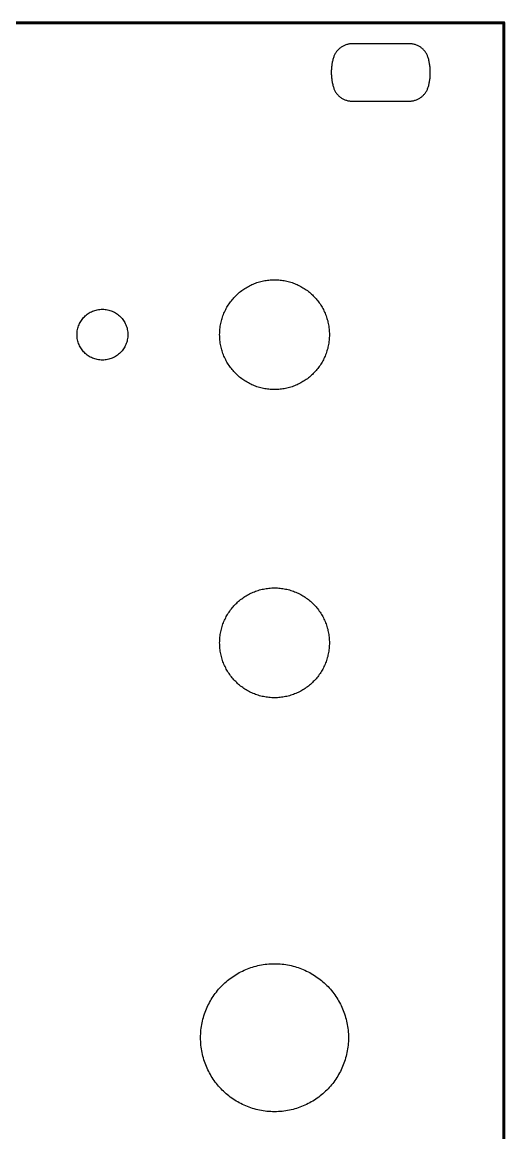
# Model space of a CAD drawing. Extents: x 5 to 76, y 7 to 135.
# Drawn here: x 46.2 to 75.7, y 67.3 to 135.1 of the extents above; entities that cross this region are included whole.
import ezdxf

# ---------------------------------------------------------------- set-up
doc = ezdxf.new("R2010")
doc.units = 0
doc.layers.add('SVG2', color=7, linetype='CONTINUOUS')

# ---------------------------------------------------------------- blocks, each defined once
blk = doc.blocks.new('*U4')
at = {"layer": 'SVG2', "color": 5}
for points in [[(44.692, 135), (44.692, 135.1), (49.109, 135)], [(49.109, 135), (44.692, 135.1), (49.109, 135.1)], [(49.109, 135), (49.109, 135.1), (53.526, 135)], [(53.526, 135), (49.109, 135.1), (53.526, 135.1)], [(53.526, 135), (53.526, 135.1), (57.943, 135)], [(57.943, 135), (53.526, 135.1), (57.943, 135.1)], [(57.943, 135), (57.943, 135.1), (62.359, 135)], [(62.359, 135), (57.943, 135.1), (62.359, 135.1)], [(62.359, 135), (62.359, 135.1), (66.776, 135)], [(66.776, 135), (62.359, 135.1), (66.776, 135.1)], [(66.776, 135), (66.776, 135.1), (71.193, 135)], [(71.193, 135), (66.776, 135.1), (71.193, 135.1)], [(71.193, 135), (71.193, 135.1), (75.609, 135)], [(75.609, 135), (71.193, 135.1), (75.609, 135.1)], [(75.609, 6.59), (75.609, 135.1), (75.659, 6.59)], [(75.659, 6.59), (75.609, 135.1), (75.659, 135.1)], [(75.659, 6.59), (75.659, 135.1), (75.709, 6.639)], [(75.709, 6.639), (75.659, 135.1), (75.709, 135.05)]]:
    blk.add_solid(points, dxfattribs=at)
blk = doc.blocks.new('BLOCK_4')
at = {"layer": 'SVG2'}
blk.add_lwpolyline([(75.609, 62.825), (75.609, 70.845), (75.609, 78.864), (75.609, 86.884), (75.609, 94.903), (75.609, 102.923), (75.609, 110.942), (75.609, 118.962), (75.609, 126.981), (75.609, 135), (71.193, 135), (66.776, 135), (62.359, 135), (57.943, 135), (53.526, 135), (49.109, 135), (44.692, 135)], dxfattribs=at)
for points in [[(75.659, 6.59), (75.659, 6.59), (71.236, 6.59), (71.236, 6.59), (71.236, 6.59), (66.813, 6.59), (66.813, 6.59), (66.813, 6.59), (62.39, 6.59), (62.39, 6.59), (62.39, 6.59), (57.967, 6.59), (57.967, 6.59), (57.967, 6.59), (53.545, 6.59), (53.545, 6.59), (53.545, 6.59), (49.122, 6.59), (49.122, 6.59), (49.122, 6.59), (44.699, 6.59), (44.699, 6.59), (44.699, 6.59), (40.276, 6.59), (40.276, 6.59), (40.276, 6.59), (35.853, 6.59), (35.853, 6.59), (35.853, 6.59), (31.43, 6.59), (31.43, 6.59), (31.43, 6.59), (27.007, 6.59), (27.007, 6.59), (27.007, 6.59), (22.584, 6.59), (22.584, 6.59), (22.584, 6.59), (18.161, 6.59), (18.161, 6.59), (18.161, 6.59), (13.738, 6.59), (13.738, 6.59), (13.738, 6.59), (9.315, 6.59), (9.315, 6.59), (9.315, 6.59), (4.892, 6.59), (4.892, 6.59), (4.89, 6.59), (4.889, 6.59), (4.887, 6.59), (4.885, 6.59), (4.884, 6.59), (4.882, 6.591), (4.88, 6.591), (4.879, 6.591), (4.877, 6.592), (4.876, 6.592), (4.874, 6.593), (4.873, 6.593), (4.871, 6.594), (4.87, 6.595), (4.868, 6.596), (4.867, 6.596), (4.865, 6.597), (4.864, 6.598), (4.863, 6.599), (4.862, 6.6), (4.86, 6.601), (4.859, 6.602), (4.858, 6.603), (4.857, 6.604), (4.856, 6.605), (4.855, 6.606), (4.854, 6.608), (4.852, 6.609), (4.852, 6.61), (4.851, 6.612), (4.85, 6.613), (4.849, 6.614), (4.848, 6.616), (4.847, 6.617), (4.847, 6.619), (4.846, 6.62), (4.845, 6.622), (4.845, 6.623), (4.844, 6.625), (4.844, 6.626), (4.843, 6.628), (4.843, 6.629), (4.843, 6.631), (4.843, 6.633), (4.842, 6.634), (4.842, 6.636), (4.842, 6.638), (4.842, 6.639), (4.842, 6.639), (4.842, 14.665), (4.842, 14.665), (4.842, 14.665), (4.842, 22.691), (4.842, 22.691), (4.842, 22.691), (4.842, 30.717), (4.842, 30.717), (4.842, 30.717), (4.842, 38.742), (4.842, 38.742), (4.842, 38.742), (4.842, 46.768), (4.842, 46.768), (4.842, 46.768), (4.842, 54.794), (4.842, 54.794), (4.842, 54.794), (4.842, 62.819), (4.842, 62.819), (4.842, 62.819), (4.842, 70.845), (4.842, 70.845), (4.842, 70.845), (4.842, 78.871), (4.842, 78.871), (4.842, 78.871), (4.842, 86.896), (4.842, 86.896), (4.842, 86.896), (4.842, 94.922), (4.842, 94.922), (4.842, 94.922), (4.842, 102.948), (4.842, 102.948), (4.842, 102.948), (4.842, 110.973), (4.842, 110.973), (4.842, 110.973), (4.842, 118.999), (4.842, 118.999), (4.842, 118.999), (4.842, 127.025), (4.842, 127.025), (4.842, 127.025), (4.842, 135.05), (4.842, 135.05), (4.842, 135.052), (4.842, 135.054), (4.842, 135.056), (4.843, 135.057), (4.843, 135.059), (4.843, 135.06), (4.843, 135.062), (4.844, 135.064), (4.844, 135.065), (4.845, 135.067), (4.845, 135.068), (4.846, 135.07), (4.847, 135.071), (4.847, 135.073), (4.848, 135.074), (4.849, 135.076), (4.85, 135.077), (4.851, 135.078), (4.852, 135.08), (4.852, 135.081), (4.854, 135.082), (4.855, 135.083), (4.856, 135.085), (4.857, 135.086), (4.858, 135.087), (4.859, 135.088), (4.86, 135.089), (4.862, 135.09), (4.863, 135.091), (4.864, 135.092), (4.865, 135.093), (4.867, 135.094), (4.868, 135.094), (4.87, 135.095), (4.871, 135.096), (4.873, 135.096), (4.874, 135.097), (4.876, 135.098), (4.877, 135.098), (4.879, 135.099), (4.88, 135.099), (4.882, 135.099), (4.884, 135.1), (4.885, 135.1), (4.887, 135.1), (4.889, 135.1), (4.89, 135.1), (4.892, 135.1), (4.892, 135.1), (9.315, 135.1), (9.315, 135.1), (9.315, 135.1), (13.738, 135.1), (13.738, 135.1), (13.738, 135.1), (18.161, 135.1), (18.161, 135.1), (18.161, 135.1), (22.584, 135.1), (22.584, 135.1), (22.584, 135.1), (27.007, 135.1), (27.007, 135.1), (27.007, 135.1), (31.43, 135.1), (31.43, 135.1), (31.43, 135.1), (35.853, 135.1), (35.853, 135.1), (35.853, 135.1), (40.276, 135.1), (40.276, 135.1), (40.276, 135.1), (44.699, 135.1), (44.699, 135.1), (44.699, 135.1), (49.122, 135.1), (49.122, 135.1), (49.122, 135.1), (53.545, 135.1), (53.545, 135.1), (53.545, 135.1), (57.967, 135.1), (57.967, 135.1), (57.967, 135.1), (62.39, 135.1), (62.39, 135.1), (62.39, 135.1), (66.813, 135.1), (66.813, 135.1), (66.813, 135.1), (71.236, 135.1), (71.236, 135.1), (71.236, 135.1), (75.659, 135.1), (75.659, 135.1), (75.661, 135.1), (75.663, 135.1), (75.664, 135.1), (75.666, 135.1), (75.668, 135.1), (75.669, 135.099), (75.671, 135.099), (75.673, 135.099), (75.674, 135.098), (75.676, 135.098), (75.677, 135.097), (75.679, 135.096), (75.68, 135.096), (75.682, 135.095), (75.683, 135.094), (75.685, 135.094), (75.686, 135.093), (75.687, 135.092), (75.689, 135.091), (75.69, 135.09), (75.691, 135.089), (75.692, 135.088), (75.693, 135.087), (75.695, 135.086), (75.696, 135.085), (75.697, 135.083), (75.698, 135.082), (75.699, 135.081), (75.7, 135.08), (75.701, 135.078), (75.702, 135.077), (75.702, 135.076), (75.703, 135.074), (75.704, 135.073), (75.705, 135.071), (75.705, 135.07), (75.706, 135.068), (75.707, 135.067), (75.707, 135.065), (75.707, 135.064), (75.708, 135.062), (75.708, 135.06), (75.709, 135.059), (75.709, 135.057), (75.709, 135.056), (75.709, 135.054), (75.709, 135.052), (75.709, 135.05), (75.709, 135.05), (75.709, 127.025), (75.709, 127.025), (75.709, 127.025), (75.709, 118.999), (75.709, 118.999), (75.709, 118.999), (75.709, 110.973), (75.709, 110.973), (75.709, 110.973), (75.709, 102.948), (75.709, 102.948), (75.709, 102.948), (75.709, 94.922), (75.709, 94.922), (75.709, 94.922), (75.709, 86.896), (75.709, 86.896), (75.709, 86.896), (75.709, 78.871), (75.709, 78.871), (75.709, 78.871), (75.709, 70.845), (75.709, 70.845), (75.709, 70.845), (75.709, 62.819), (75.709, 62.819), (75.709, 62.819), (75.709, 54.794), (75.709, 54.794), (75.709, 54.794), (75.709, 46.768), (75.709, 46.768), (75.709, 46.768), (75.709, 38.742), (75.709, 38.742), (75.709, 38.742), (75.709, 30.717), (75.709, 30.717), (75.709, 30.717), (75.709, 22.691), (75.709, 22.691), (75.709, 22.691), (75.709, 14.665), (75.709, 14.665), (75.709, 14.665), (75.709, 6.639), (75.709, 6.639), (75.709, 6.638), (75.709, 6.636), (75.709, 6.634), (75.709, 6.633), (75.709, 6.631), (75.708, 6.629), (75.708, 6.628), (75.707, 6.626), (75.707, 6.625), (75.707, 6.623), (75.706, 6.622), (75.705, 6.62), (75.705, 6.619), (75.704, 6.617), (75.703, 6.616), (75.702, 6.614), (75.702, 6.613), (75.701, 6.612), (75.7, 6.61), (75.699, 6.609), (75.698, 6.608), (75.697, 6.606), (75.696, 6.605), (75.695, 6.604), (75.693, 6.603), (75.692, 6.602), (75.691, 6.601), (75.69, 6.6), (75.689, 6.599), (75.687, 6.598), (75.686, 6.597), (75.685, 6.596), (75.683, 6.596), (75.682, 6.595), (75.68, 6.594), (75.679, 6.593), (75.677, 6.593), (75.676, 6.592), (75.674, 6.592), (75.673, 6.591), (75.671, 6.591), (75.669, 6.591), (75.668, 6.59), (75.666, 6.59), (75.664, 6.59), (75.663, 6.59), (75.661, 6.59), (75.659, 6.59)], [(75.659, 135.05), (75.659, 135.05), (71.236, 135.05), (71.236, 135.05), (71.236, 135.05), (66.813, 135.05), (66.813, 135.05), (66.813, 135.05), (62.39, 135.05), (62.39, 135.05), (62.39, 135.05), (57.967, 135.05), (57.967, 135.05), (57.967, 135.05), (53.545, 135.05), (53.545, 135.05), (53.545, 135.05), (49.122, 135.05), (49.122, 135.05), (49.122, 135.05), (44.699, 135.05), (44.699, 135.05), (44.699, 135.05), (40.276, 135.05), (40.276, 135.05), (40.276, 135.05), (35.853, 135.05), (35.853, 135.05), (35.853, 135.05), (31.43, 135.05), (31.43, 135.05), (31.43, 135.05), (27.007, 135.05), (27.007, 135.05), (27.007, 135.05), (22.584, 135.05), (22.584, 135.05), (22.584, 135.05), (18.161, 135.05), (18.161, 135.05), (18.161, 135.05), (13.738, 135.05), (13.738, 135.05), (13.738, 135.05), (9.315, 135.05), (9.315, 135.05), (9.315, 135.05), (4.892, 135.05), (4.892, 135.05), (4.892, 135.05), (4.892, 135.05), (4.892, 135.05), (4.892, 135.05), (4.892, 135.05), (4.892, 135.05), (4.892, 135.05), (4.892, 135.05), (4.892, 135.05), (4.892, 135.05), (4.892, 135.05), (4.892, 135.05), (4.892, 135.05), (4.892, 135.05), (4.892, 135.05), (4.892, 135.05), (4.892, 135.05), (4.892, 135.05), (4.892, 135.05), (4.892, 135.05), (4.892, 135.05), (4.892, 135.05), (4.892, 135.05), (4.892, 135.05), (4.892, 135.05), (4.892, 135.05), (4.892, 135.05), (4.892, 135.05), (4.892, 135.05), (4.892, 135.05), (4.892, 135.05), (4.892, 135.05), (4.892, 135.05), (4.892, 135.05), (4.892, 135.05), (4.892, 135.05), (4.892, 135.05), (4.892, 135.05), (4.892, 135.05), (4.892, 135.05), (4.892, 135.05), (4.892, 135.05), (4.892, 135.05), (4.892, 135.05), (4.892, 135.05), (4.892, 135.05), (4.892, 135.05), (4.892, 135.05), (4.892, 135.05), (4.892, 127.025), (4.892, 127.025), (4.892, 127.025), (4.892, 118.999), (4.892, 118.999), (4.892, 118.999), (4.892, 110.973), (4.892, 110.973), (4.892, 110.973), (4.892, 102.948), (4.892, 102.948), (4.892, 102.948), (4.892, 94.922), (4.892, 94.922), (4.892, 94.922), (4.892, 86.896), (4.892, 86.896), (4.892, 86.896), (4.892, 78.871), (4.892, 78.871), (4.892, 78.871), (4.892, 70.845), (4.892, 70.845), (4.892, 70.845), (4.892, 62.819), (4.892, 62.819), (4.892, 62.819), (4.892, 54.794), (4.892, 54.794), (4.892, 54.794), (4.892, 46.768), (4.892, 46.768), (4.892, 46.768), (4.892, 38.742), (4.892, 38.742), (4.892, 38.742), (4.892, 30.716), (4.892, 30.716), (4.892, 30.716), (4.892, 22.691), (4.892, 22.691), (4.892, 22.691), (4.892, 14.665), (4.892, 14.665), (4.892, 14.665), (4.892, 6.639), (4.892, 6.639), (4.892, 6.639), (4.892, 6.639), (4.892, 6.639), (4.892, 6.639), (4.892, 6.639), (4.892, 6.639), (4.892, 6.639), (4.892, 6.639), (4.892, 6.639), (4.892, 6.639), (4.892, 6.639), (4.892, 6.639), (4.892, 6.639), (4.892, 6.639), (4.892, 6.639), (4.892, 6.639), (4.892, 6.639), (4.892, 6.639), (4.892, 6.639), (4.892, 6.639), (4.892, 6.639), (4.892, 6.639), (4.892, 6.639), (4.892, 6.639), (4.892, 6.639), (4.892, 6.639), (4.892, 6.639), (4.892, 6.639), (4.892, 6.639), (4.892, 6.639), (4.892, 6.639), (4.892, 6.639), (4.892, 6.639), (4.892, 6.639), (4.892, 6.639), (4.892, 6.639), (4.892, 6.639), (4.892, 6.639), (4.892, 6.639), (4.892, 6.639), (4.892, 6.639), (4.892, 6.639), (4.892, 6.639), (4.892, 6.639), (4.892, 6.639), (4.892, 6.639), (4.892, 6.639), (4.892, 6.639), (4.892, 6.639), (9.315, 6.639), (9.315, 6.639), (9.315, 6.639), (13.738, 6.639), (13.738, 6.639), (13.738, 6.639), (18.161, 6.639), (18.161, 6.639), (18.161, 6.639), (22.584, 6.639), (22.584, 6.639), (22.584, 6.639), (27.007, 6.639), (27.007, 6.639), (27.007, 6.639), (31.43, 6.639), (31.43, 6.639), (31.43, 6.639), (35.853, 6.639), (35.853, 6.639), (35.853, 6.639), (40.276, 6.639), (40.276, 6.639), (40.276, 6.639), (44.699, 6.639), (44.699, 6.639), (44.699, 6.639), (49.122, 6.639), (49.122, 6.639), (49.122, 6.639), (53.545, 6.639), (53.545, 6.639), (53.545, 6.639), (57.967, 6.639), (57.967, 6.639), (57.967, 6.639), (62.39, 6.639), (62.39, 6.639), (62.39, 6.639), (66.813, 6.639), (66.813, 6.639), (66.813, 6.639), (71.236, 6.639), (71.236, 6.639), (71.236, 6.639), (75.659, 6.639), (75.659, 6.639), (75.659, 6.639), (75.659, 6.639), (75.659, 6.639), (75.659, 6.639), (75.659, 6.639), (75.659, 6.639), (75.659, 6.639), (75.659, 6.639), (75.659, 6.639), (75.659, 6.639), (75.659, 6.639), (75.659, 6.639), (75.659, 6.639), (75.659, 6.639), (75.659, 6.639), (75.659, 6.639), (75.659, 6.639), (75.659, 6.639), (75.659, 6.639), (75.659, 6.639), (75.659, 6.639), (75.659, 6.639), (75.659, 6.639), (75.659, 6.639), (75.659, 6.639), (75.659, 6.639), (75.659, 6.639), (75.659, 6.639), (75.659, 6.639), (75.659, 6.639), (75.659, 6.639), (75.659, 6.639), (75.659, 6.639), (75.659, 6.639), (75.659, 6.639), (75.659, 6.639), (75.659, 6.639), (75.659, 6.639), (75.659, 6.639), (75.659, 6.639), (75.659, 6.639), (75.659, 6.639), (75.659, 6.639), (75.659, 6.639), (75.659, 6.639), (75.659, 6.639), (75.659, 6.639), (75.659, 6.639), (75.659, 6.639), (75.659, 14.665), (75.659, 14.665), (75.659, 14.665), (75.659, 22.691), (75.659, 22.691), (75.659, 22.691), (75.659, 30.716), (75.659, 30.716), (75.659, 30.716), (75.659, 38.742), (75.659, 38.742), (75.659, 38.742), (75.659, 46.768), (75.659, 46.768), (75.659, 46.768), (75.659, 54.794), (75.659, 54.794), (75.659, 54.794), (75.659, 62.819), (75.659, 62.819), (75.659, 62.819), (75.659, 70.845), (75.659, 70.845), (75.659, 70.845), (75.659, 78.871), (75.659, 78.871), (75.659, 78.871), (75.659, 86.896), (75.659, 86.896), (75.659, 86.896), (75.659, 94.922), (75.659, 94.922), (75.659, 94.922), (75.659, 102.948), (75.659, 102.948), (75.659, 102.948), (75.659, 110.973), (75.659, 110.973), (75.659, 110.973), (75.659, 118.999), (75.659, 118.999), (75.659, 118.999), (75.659, 127.025), (75.659, 127.025), (75.659, 127.025), (75.659, 135.05), (75.659, 135.05), (75.659, 135.05), (75.659, 135.05), (75.659, 135.05), (75.659, 135.05), (75.659, 135.05), (75.659, 135.05), (75.659, 135.05), (75.659, 135.05), (75.659, 135.05), (75.659, 135.05), (75.659, 135.05), (75.659, 135.05), (75.659, 135.05), (75.659, 135.05), (75.659, 135.05), (75.659, 135.05), (75.659, 135.05), (75.659, 135.05), (75.659, 135.05), (75.659, 135.05), (75.659, 135.05), (75.659, 135.05), (75.659, 135.05), (75.659, 135.05), (75.659, 135.05), (75.659, 135.05), (75.659, 135.05), (75.659, 135.05), (75.659, 135.05), (75.659, 135.05), (75.659, 135.05), (75.659, 135.05), (75.659, 135.05), (75.659, 135.05), (75.659, 135.05), (75.659, 135.05), (75.659, 135.05), (75.659, 135.05), (75.659, 135.05), (75.659, 135.05), (75.659, 135.05), (75.659, 135.05), (75.659, 135.05), (75.659, 135.05), (75.659, 135.05), (75.659, 135.05), (75.659, 135.05), (75.659, 135.05)]]:
    blk.add_open_spline(points, degree=3, knots=[0, 0, 0, 0, 1, 1, 1, 2, 2, 2, 3, 3, 3, 4, 4, 4, 5, 5, 5, 6, 6, 6, 7, 7, 7, 8, 8, 8, 9, 9, 9, 10, 10, 10, 11, 11, 11, 12, 12, 12, 13, 13, 13, 14, 14, 14, 15, 15, 15, 16, 16, 16, 17, 17, 17, 18, 18, 18, 19, 19, 19, 20, 20, 20, 21, 21, 21, 22, 22, 22, 23, 23, 23, 24, 24, 24, 25, 25, 25, 26, 26, 26, 27, 27, 27, 28, 28, 28, 29, 29, 29, 30, 30, 30, 31, 31, 31, 32, 32, 32, 33, 33, 33, 34, 34, 34, 35, 35, 35, 36, 36, 36, 37, 37, 37, 38, 38, 38, 39, 39, 39, 40, 40, 40, 41, 41, 41, 42, 42, 42, 43, 43, 43, 44, 44, 44, 45, 45, 45, 46, 46, 46, 47, 47, 47, 48, 48, 48, 49, 49, 49, 50, 50, 50, 51, 51, 51, 52, 52, 52, 53, 53, 53, 54, 54, 54, 55, 55, 55, 56, 56, 56, 57, 57, 57, 58, 58, 58, 59, 59, 59, 60, 60, 60, 61, 61, 61, 62, 62, 62, 63, 63, 63, 64, 64, 64, 65, 65, 65, 66, 66, 66, 67, 67, 67, 68, 68, 68, 69, 69, 69, 70, 70, 70, 71, 71, 71, 72, 72, 72, 73, 73, 73, 74, 74, 74, 75, 75, 75, 76, 76, 76, 77, 77, 77, 78, 78, 78, 79, 79, 79, 80, 80, 80, 81, 81, 81, 82, 82, 82, 83, 83, 83, 84, 84, 84, 85, 85, 85, 86, 86, 86, 87, 87, 87, 88, 88, 88, 89, 89, 89, 90, 90, 90, 91, 91, 91, 92, 92, 92, 93, 93, 93, 94, 94, 94, 95, 95, 95, 96, 96, 96, 97, 97, 97, 98, 98, 98, 99, 99, 99, 100, 100, 100, 101, 101, 101, 102, 102, 102, 103, 103, 103, 104, 104, 104, 105, 105, 105, 106, 106, 106, 107, 107, 107, 108, 108, 108, 109, 109, 109, 110, 110, 110, 111, 111, 111, 112, 112, 112, 113, 113, 113, 114, 114, 114, 115, 115, 115, 116, 116, 116, 117, 117, 117, 118, 118, 118, 119, 119, 119, 120, 120, 120, 121, 121, 121, 122, 122, 122, 123, 123, 123, 124, 124, 124, 125, 125, 125, 126, 126, 126, 127, 127, 127, 128, 128, 128, 128], dxfattribs=at)
at = {"layer": 'SVG2', "color": 5}
blk.add_blockref('*U4', (0, 0), dxfattribs=at)

msp = doc.modelspace()

# ---------------------------------------------------------------- linework, layer by layer
at = {"layer": 'SVG2', "color": 5}
for points, knots in [([(65.242, 132.934), (65.251, 132.965), (65.261, 132.995), (65.272, 133.025), (65.284, 133.054), (65.297, 133.084), (65.311, 133.112), (65.325, 133.14), (65.34, 133.168), (65.356, 133.195), (65.373, 133.222), (65.39, 133.249), (65.408, 133.274), (65.427, 133.3), (65.446, 133.325), (65.467, 133.349), (65.487, 133.373), (65.509, 133.396), (65.531, 133.419), (65.553, 133.441), (65.576, 133.463), (65.6, 133.483), (65.624, 133.504), (65.649, 133.524), (65.674, 133.542), (65.699, 133.561), (65.726, 133.579), (65.752, 133.596), (65.779, 133.612), (65.806, 133.628), (65.834, 133.643), (65.862, 133.657), (65.89, 133.671), (65.919, 133.684), (65.947, 133.696), (65.976, 133.707), (66.006, 133.718), (66.035, 133.728), (66.065, 133.737), (66.095, 133.745), (66.125, 133.752), (66.156, 133.759), (66.186, 133.764), (66.217, 133.77), (66.248, 133.774), (66.278, 133.776), (66.309, 133.779), (66.34, 133.78), (66.371, 133.78), (66.371, 133.78), (66.591, 133.78), (66.591, 133.78), (66.591, 133.78), (66.812, 133.78), (66.812, 133.78), (66.812, 133.78), (67.032, 133.78), (67.032, 133.78), (67.032, 133.78), (67.253, 133.78), (67.253, 133.78), (67.253, 133.78), (67.473, 133.78), (67.473, 133.78), (67.473, 133.78), (67.694, 133.78), (67.694, 133.78), (67.694, 133.78), (67.914, 133.78), (67.914, 133.78), (67.914, 133.78), (68.135, 133.78), (68.135, 133.78), (68.135, 133.78), (68.355, 133.78), (68.355, 133.78), (68.355, 133.78), (68.576, 133.78), (68.576, 133.78), (68.576, 133.78), (68.796, 133.78), (68.796, 133.78), (68.796, 133.78), (69.017, 133.78), (69.017, 133.78), (69.017, 133.78), (69.237, 133.78), (69.237, 133.78), (69.237, 133.78), (69.458, 133.78), (69.458, 133.78), (69.458, 133.78), (69.678, 133.78), (69.678, 133.78), (69.678, 133.78), (69.899, 133.78), (69.899, 133.78), (69.932, 133.78), (69.965, 133.779), (69.997, 133.776), (70.029, 133.774), (70.062, 133.77), (70.093, 133.764), (70.125, 133.759), (70.156, 133.752), (70.187, 133.745), (70.218, 133.737), (70.249, 133.728), (70.278, 133.718), (70.308, 133.707), (70.338, 133.696), (70.367, 133.684), (70.395, 133.671), (70.424, 133.657), (70.451, 133.643), (70.479, 133.628), (70.506, 133.612), (70.532, 133.596), (70.558, 133.579), (70.584, 133.561), (70.609, 133.542), (70.633, 133.524), (70.657, 133.504), (70.681, 133.483), (70.704, 133.463), (70.726, 133.441), (70.748, 133.419), (70.769, 133.396), (70.79, 133.373), (70.81, 133.349), (70.829, 133.325), (70.848, 133.3), (70.866, 133.274), (70.884, 133.249), (70.901, 133.222), (70.916, 133.195), (70.932, 133.168), (70.947, 133.14), (70.96, 133.112), (70.974, 133.084), (70.986, 133.054), (70.997, 133.025), (71.009, 132.995), (71.019, 132.965), (71.028, 132.934), (71.039, 132.896), (71.049, 132.859), (71.059, 132.821), (71.068, 132.783), (71.077, 132.745), (71.085, 132.707), (71.094, 132.67), (71.101, 132.632), (71.108, 132.593), (71.115, 132.555), (71.121, 132.517), (71.127, 132.479), (71.132, 132.441), (71.137, 132.403), (71.141, 132.364), (71.145, 132.326), (71.149, 132.288), (71.152, 132.25), (71.154, 132.212), (71.156, 132.173), (71.158, 132.135), (71.159, 132.097), (71.16, 132.059), (71.16, 132.021), (71.16, 131.983), (71.159, 131.945), (71.158, 131.907), (71.156, 131.869), (71.154, 131.831), (71.152, 131.794), (71.149, 131.756), (71.145, 131.719), (71.141, 131.681), (71.137, 131.644), (71.132, 131.607), (71.127, 131.57), (71.121, 131.532), (71.115, 131.496), (71.108, 131.459), (71.101, 131.422), (71.094, 131.386), (71.085, 131.349), (71.077, 131.313), (71.068, 131.277), (71.059, 131.241), (71.049, 131.205), (71.039, 131.17), (71.028, 131.135), (71.019, 131.104), (71.009, 131.073), (70.997, 131.044), (70.986, 131.014), (70.973, 130.985), (70.959, 130.956), (70.945, 130.928), (70.93, 130.9), (70.913, 130.873), (70.897, 130.846), (70.88, 130.82), (70.861, 130.794), (70.843, 130.768), (70.823, 130.743), (70.803, 130.719), (70.782, 130.695), (70.761, 130.672), (70.739, 130.65), (70.716, 130.627), (70.693, 130.606), (70.669, 130.585), (70.645, 130.565), (70.621, 130.545), (70.595, 130.526), (70.57, 130.507), (70.544, 130.49), (70.517, 130.473), (70.491, 130.456), (70.463, 130.44), (70.436, 130.426), (70.408, 130.411), (70.38, 130.397), (70.351, 130.385), (70.322, 130.372), (70.293, 130.361), (70.264, 130.351), (70.234, 130.341), (70.204, 130.332), (70.174, 130.324), (70.144, 130.316), (70.114, 130.309), (70.083, 130.304), (70.053, 130.299), (70.022, 130.295), (69.991, 130.292), (69.96, 130.289), (69.93, 130.288), (69.899, 130.288), (69.899, 130.288), (69.678, 130.288), (69.678, 130.288), (69.678, 130.288), (69.458, 130.288), (69.458, 130.288), (69.458, 130.288), (69.237, 130.288), (69.237, 130.288), (69.237, 130.288), (69.017, 130.288), (69.017, 130.288), (69.017, 130.288), (68.796, 130.288), (68.796, 130.288), (68.796, 130.288), (68.576, 130.288), (68.576, 130.288), (68.576, 130.288), (68.355, 130.288), (68.355, 130.288), (68.355, 130.288), (68.135, 130.288), (68.135, 130.288), (68.135, 130.288), (67.914, 130.288), (67.914, 130.288), (67.914, 130.288), (67.694, 130.288), (67.694, 130.288), (67.694, 130.288), (67.473, 130.288), (67.473, 130.288), (67.473, 130.288), (67.253, 130.288), (67.253, 130.288), (67.253, 130.288), (67.032, 130.288), (67.032, 130.288), (67.032, 130.288), (66.812, 130.288), (66.812, 130.288), (66.812, 130.288), (66.591, 130.288), (66.591, 130.288), (66.591, 130.288), (66.371, 130.288), (66.371, 130.288), (66.338, 130.288), (66.305, 130.289), (66.273, 130.292), (66.24, 130.295), (66.208, 130.299), (66.176, 130.304), (66.144, 130.309), (66.113, 130.316), (66.082, 130.324), (66.051, 130.332), (66.021, 130.341), (65.991, 130.351), (65.961, 130.361), (65.932, 130.372), (65.903, 130.385), (65.874, 130.397), (65.846, 130.411), (65.818, 130.426), (65.791, 130.44), (65.764, 130.456), (65.738, 130.473), (65.711, 130.49), (65.686, 130.507), (65.661, 130.526), (65.636, 130.545), (65.612, 130.565), (65.589, 130.585), (65.566, 130.606), (65.543, 130.627), (65.522, 130.65), (65.5, 130.672), (65.479, 130.695), (65.46, 130.719), (65.44, 130.743), (65.421, 130.768), (65.403, 130.794), (65.386, 130.82), (65.369, 130.846), (65.353, 130.873), (65.337, 130.9), (65.323, 130.928), (65.309, 130.956), (65.296, 130.985), (65.283, 131.014), (65.272, 131.044), (65.261, 131.073), (65.251, 131.104), (65.242, 131.135), (65.231, 131.172), (65.221, 131.21), (65.211, 131.247), (65.201, 131.285), (65.192, 131.323), (65.184, 131.361), (65.176, 131.399), (65.168, 131.437), (65.161, 131.475), (65.154, 131.513), (65.148, 131.551), (65.143, 131.589), (65.137, 131.628), (65.132, 131.666), (65.128, 131.704), (65.124, 131.742), (65.121, 131.78), (65.118, 131.819), (65.115, 131.857), (65.113, 131.895), (65.112, 131.933), (65.11, 131.971), (65.11, 132.009), (65.11, 132.047), (65.11, 132.085), (65.11, 132.123), (65.112, 132.161), (65.113, 132.199), (65.115, 132.237), (65.118, 132.275), (65.121, 132.312), (65.124, 132.35), (65.128, 132.387), (65.132, 132.425), (65.137, 132.462), (65.143, 132.499), (65.148, 132.536), (65.154, 132.573), (65.161, 132.61), (65.168, 132.646), (65.176, 132.683), (65.184, 132.719), (65.192, 132.755), (65.201, 132.791), (65.211, 132.827), (65.221, 132.863), (65.231, 132.899), (65.242, 132.934)], [0, 0, 0, 0, 1, 1, 1, 2, 2, 2, 3, 3, 3, 4, 4, 4, 5, 5, 5, 6, 6, 6, 7, 7, 7, 8, 8, 8, 9, 9, 9, 10, 10, 10, 11, 11, 11, 12, 12, 12, 13, 13, 13, 14, 14, 14, 15, 15, 15, 16, 16, 16, 17, 17, 17, 18, 18, 18, 19, 19, 19, 20, 20, 20, 21, 21, 21, 22, 22, 22, 23, 23, 23, 24, 24, 24, 25, 25, 25, 26, 26, 26, 27, 27, 27, 28, 28, 28, 29, 29, 29, 30, 30, 30, 31, 31, 31, 32, 32, 32, 33, 33, 33, 34, 34, 34, 35, 35, 35, 36, 36, 36, 37, 37, 37, 38, 38, 38, 39, 39, 39, 40, 40, 40, 41, 41, 41, 42, 42, 42, 43, 43, 43, 44, 44, 44, 45, 45, 45, 46, 46, 46, 47, 47, 47, 48, 48, 48, 49, 49, 49, 50, 50, 50, 51, 51, 51, 52, 52, 52, 53, 53, 53, 54, 54, 54, 55, 55, 55, 56, 56, 56, 57, 57, 57, 58, 58, 58, 59, 59, 59, 60, 60, 60, 61, 61, 61, 62, 62, 62, 63, 63, 63, 64, 64, 64, 65, 65, 65, 66, 66, 66, 67, 67, 67, 68, 68, 68, 69, 69, 69, 70, 70, 70, 71, 71, 71, 72, 72, 72, 73, 73, 73, 74, 74, 74, 75, 75, 75, 76, 76, 76, 77, 77, 77, 78, 78, 78, 79, 79, 79, 80, 80, 80, 81, 81, 81, 82, 82, 82, 83, 83, 83, 84, 84, 84, 85, 85, 85, 86, 86, 86, 87, 87, 87, 88, 88, 88, 89, 89, 89, 90, 90, 90, 91, 91, 91, 92, 92, 92, 93, 93, 93, 94, 94, 94, 95, 95, 95, 96, 96, 96, 97, 97, 97, 98, 98, 98, 99, 99, 99, 100, 100, 100, 101, 101, 101, 102, 102, 102, 103, 103, 103, 104, 104, 104, 105, 105, 105, 106, 106, 106, 107, 107, 107, 108, 108, 108, 109, 109, 109, 110, 110, 110, 111, 111, 111, 112, 112, 112, 113, 113, 113, 114, 114, 114, 115, 115, 115, 116, 116, 116, 117, 117, 117, 118, 118, 118, 119, 119, 119, 120, 120, 120, 121, 121, 121, 122, 122, 122, 123, 123, 123, 124, 124, 124, 125, 125, 125, 126, 126, 126, 127, 127, 127, 128, 128, 128, 128]), ([(61.644, 112.684), (61.759, 112.684), (61.874, 112.69), (61.986, 112.702), (62.099, 112.713), (62.21, 112.73), (62.319, 112.752), (62.428, 112.775), (62.535, 112.802), (62.64, 112.835), (62.745, 112.868), (62.848, 112.905), (62.948, 112.948), (63.048, 112.99), (63.146, 113.037), (63.241, 113.089), (63.336, 113.14), (63.428, 113.197), (63.517, 113.257), (63.607, 113.317), (63.693, 113.381), (63.775, 113.45), (63.858, 113.518), (63.938, 113.59), (64.013, 113.666), (64.089, 113.742), (64.161, 113.821), (64.23, 113.904), (64.298, 113.987), (64.362, 114.073), (64.423, 114.162), (64.483, 114.251), (64.539, 114.343), (64.591, 114.438), (64.642, 114.533), (64.689, 114.631), (64.732, 114.731), (64.774, 114.831), (64.812, 114.934), (64.844, 115.039), (64.877, 115.144), (64.905, 115.251), (64.927, 115.36), (64.949, 115.469), (64.966, 115.58), (64.978, 115.693), (64.989, 115.806), (64.995, 115.92), (64.995, 116.036), (64.995, 116.151), (64.989, 116.266), (64.978, 116.378), (64.966, 116.491), (64.949, 116.602), (64.927, 116.711), (64.905, 116.82), (64.877, 116.927), (64.844, 117.032), (64.812, 117.137), (64.774, 117.24), (64.732, 117.34), (64.689, 117.441), (64.642, 117.538), (64.591, 117.633), (64.539, 117.728), (64.483, 117.82), (64.423, 117.91), (64.362, 117.999), (64.298, 118.085), (64.23, 118.168), (64.161, 118.25), (64.089, 118.33), (64.013, 118.406), (63.938, 118.481), (63.858, 118.554), (63.775, 118.622), (63.693, 118.69), (63.607, 118.755), (63.517, 118.815), (63.428, 118.875), (63.336, 118.931), (63.241, 118.983), (63.146, 119.034), (63.048, 119.081), (62.948, 119.124), (62.848, 119.166), (62.745, 119.204), (62.64, 119.236), (62.535, 119.269), (62.428, 119.297), (62.319, 119.319), (62.21, 119.341), (62.099, 119.358), (61.986, 119.37), (61.874, 119.381), (61.759, 119.387), (61.644, 119.387), (61.528, 119.387), (61.414, 119.381), (61.301, 119.37), (61.188, 119.358), (61.077, 119.341), (60.968, 119.319), (60.859, 119.297), (60.752, 119.269), (60.647, 119.236), (60.542, 119.204), (60.439, 119.166), (60.339, 119.124), (60.239, 119.081), (60.141, 119.034), (60.046, 118.983), (59.951, 118.931), (59.859, 118.875), (59.77, 118.815), (59.681, 118.755), (59.595, 118.69), (59.512, 118.622), (59.429, 118.554), (59.35, 118.481), (59.274, 118.406), (59.198, 118.33), (59.126, 118.25), (59.058, 118.168), (58.989, 118.085), (58.925, 117.999), (58.865, 117.91), (58.804, 117.82), (58.748, 117.728), (58.697, 117.633), (58.645, 117.538), (58.598, 117.441), (58.556, 117.34), (58.513, 117.24), (58.476, 117.137), (58.443, 117.032), (58.41, 116.927), (58.383, 116.82), (58.36, 116.711), (58.338, 116.602), (58.321, 116.491), (58.31, 116.378), (58.298, 116.266), (58.292, 116.151), (58.292, 116.036), (58.292, 115.92), (58.298, 115.806), (58.31, 115.693), (58.321, 115.58), (58.338, 115.469), (58.36, 115.36), (58.383, 115.251), (58.41, 115.144), (58.443, 115.039), (58.476, 114.934), (58.513, 114.831), (58.556, 114.731), (58.598, 114.631), (58.645, 114.533), (58.697, 114.438), (58.748, 114.343), (58.804, 114.251), (58.865, 114.162), (58.925, 114.073), (58.989, 113.987), (59.058, 113.904), (59.126, 113.821), (59.198, 113.742), (59.274, 113.666), (59.35, 113.59), (59.429, 113.518), (59.512, 113.45), (59.595, 113.381), (59.681, 113.317), (59.77, 113.257), (59.859, 113.197), (59.951, 113.14), (60.046, 113.089), (60.141, 113.037), (60.239, 112.99), (60.339, 112.948), (60.439, 112.905), (60.542, 112.868), (60.647, 112.835), (60.752, 112.802), (60.859, 112.775), (60.968, 112.752), (61.077, 112.73), (61.188, 112.713), (61.301, 112.702), (61.414, 112.69), (61.528, 112.684), (61.644, 112.684)], [0, 0, 0, 0, 1, 1, 1, 2, 2, 2, 3, 3, 3, 4, 4, 4, 5, 5, 5, 6, 6, 6, 7, 7, 7, 8, 8, 8, 9, 9, 9, 10, 10, 10, 11, 11, 11, 12, 12, 12, 13, 13, 13, 14, 14, 14, 15, 15, 15, 16, 16, 16, 17, 17, 17, 18, 18, 18, 19, 19, 19, 20, 20, 20, 21, 21, 21, 22, 22, 22, 23, 23, 23, 24, 24, 24, 25, 25, 25, 26, 26, 26, 27, 27, 27, 28, 28, 28, 29, 29, 29, 30, 30, 30, 31, 31, 31, 32, 32, 32, 33, 33, 33, 34, 34, 34, 35, 35, 35, 36, 36, 36, 37, 37, 37, 38, 38, 38, 39, 39, 39, 40, 40, 40, 41, 41, 41, 42, 42, 42, 43, 43, 43, 44, 44, 44, 45, 45, 45, 46, 46, 46, 47, 47, 47, 48, 48, 48, 49, 49, 49, 50, 50, 50, 51, 51, 51, 52, 52, 52, 53, 53, 53, 54, 54, 54, 55, 55, 55, 56, 56, 56, 57, 57, 57, 58, 58, 58, 59, 59, 59, 60, 60, 60, 61, 61, 61, 62, 62, 62, 63, 63, 63, 64, 64, 64, 64]), ([(51.131, 114.484), (51.184, 114.484), (51.237, 114.486), (51.29, 114.492), (51.342, 114.497), (51.393, 114.505), (51.444, 114.515), (51.494, 114.525), (51.544, 114.538), (51.592, 114.553), (51.641, 114.568), (51.689, 114.586), (51.735, 114.606), (51.781, 114.625), (51.827, 114.647), (51.871, 114.671), (51.915, 114.695), (51.957, 114.721), (51.999, 114.749), (52.04, 114.777), (52.08, 114.806), (52.118, 114.838), (52.157, 114.87), (52.193, 114.903), (52.228, 114.938), (52.264, 114.973), (52.297, 115.01), (52.329, 115.048), (52.36, 115.087), (52.39, 115.127), (52.418, 115.168), (52.446, 115.209), (52.472, 115.252), (52.496, 115.296), (52.52, 115.34), (52.541, 115.385), (52.561, 115.432), (52.581, 115.478), (52.598, 115.526), (52.613, 115.574), (52.628, 115.623), (52.641, 115.672), (52.652, 115.723), (52.662, 115.773), (52.67, 115.825), (52.675, 115.877), (52.68, 115.929), (52.683, 115.982), (52.683, 116.036), (52.683, 116.089), (52.68, 116.142), (52.675, 116.194), (52.67, 116.247), (52.662, 116.298), (52.652, 116.349), (52.641, 116.399), (52.628, 116.449), (52.613, 116.497), (52.598, 116.546), (52.581, 116.594), (52.561, 116.64), (52.541, 116.686), (52.52, 116.732), (52.496, 116.776), (52.472, 116.82), (52.446, 116.862), (52.418, 116.904), (52.39, 116.945), (52.36, 116.985), (52.329, 117.023), (52.297, 117.061), (52.264, 117.098), (52.228, 117.133), (52.193, 117.168), (52.157, 117.202), (52.118, 117.234), (52.08, 117.265), (52.04, 117.295), (51.999, 117.323), (51.957, 117.351), (51.915, 117.377), (51.871, 117.401), (51.827, 117.425), (51.781, 117.446), (51.735, 117.466), (51.689, 117.486), (51.641, 117.503), (51.592, 117.518), (51.544, 117.533), (51.494, 117.546), (51.444, 117.556), (51.393, 117.567), (51.342, 117.575), (51.29, 117.58), (51.237, 117.585), (51.184, 117.588), (51.131, 117.588), (51.077, 117.588), (51.024, 117.585), (50.972, 117.58), (50.92, 117.575), (50.869, 117.567), (50.818, 117.556), (50.768, 117.546), (50.718, 117.533), (50.669, 117.518), (50.621, 117.503), (50.573, 117.486), (50.527, 117.466), (50.48, 117.446), (50.435, 117.425), (50.391, 117.401), (50.347, 117.377), (50.304, 117.351), (50.263, 117.323), (50.222, 117.295), (50.182, 117.265), (50.144, 117.234), (50.105, 117.202), (50.068, 117.168), (50.033, 117.133), (49.998, 117.098), (49.965, 117.061), (49.933, 117.023), (49.901, 116.985), (49.872, 116.945), (49.844, 116.904), (49.816, 116.862), (49.79, 116.82), (49.766, 116.776), (49.742, 116.732), (49.72, 116.686), (49.701, 116.64), (49.681, 116.594), (49.664, 116.546), (49.648, 116.497), (49.633, 116.449), (49.621, 116.399), (49.61, 116.349), (49.6, 116.298), (49.592, 116.247), (49.587, 116.194), (49.581, 116.142), (49.579, 116.089), (49.579, 116.036), (49.579, 115.982), (49.581, 115.929), (49.587, 115.877), (49.592, 115.825), (49.6, 115.773), (49.61, 115.723), (49.621, 115.672), (49.633, 115.623), (49.648, 115.574), (49.664, 115.526), (49.681, 115.478), (49.701, 115.432), (49.72, 115.385), (49.742, 115.34), (49.766, 115.296), (49.79, 115.252), (49.816, 115.209), (49.844, 115.168), (49.872, 115.127), (49.901, 115.087), (49.933, 115.048), (49.965, 115.01), (49.998, 114.973), (50.033, 114.938), (50.068, 114.903), (50.105, 114.87), (50.144, 114.838), (50.182, 114.806), (50.222, 114.777), (50.263, 114.749), (50.304, 114.721), (50.347, 114.695), (50.391, 114.671), (50.435, 114.647), (50.48, 114.625), (50.527, 114.606), (50.573, 114.586), (50.621, 114.568), (50.669, 114.553), (50.718, 114.538), (50.768, 114.525), (50.818, 114.515), (50.869, 114.505), (50.92, 114.497), (50.972, 114.492), (51.024, 114.486), (51.077, 114.484), (51.131, 114.484)], [0, 0, 0, 0, 1, 1, 1, 2, 2, 2, 3, 3, 3, 4, 4, 4, 5, 5, 5, 6, 6, 6, 7, 7, 7, 8, 8, 8, 9, 9, 9, 10, 10, 10, 11, 11, 11, 12, 12, 12, 13, 13, 13, 14, 14, 14, 15, 15, 15, 16, 16, 16, 17, 17, 17, 18, 18, 18, 19, 19, 19, 20, 20, 20, 21, 21, 21, 22, 22, 22, 23, 23, 23, 24, 24, 24, 25, 25, 25, 26, 26, 26, 27, 27, 27, 28, 28, 28, 29, 29, 29, 30, 30, 30, 31, 31, 31, 32, 32, 32, 33, 33, 33, 34, 34, 34, 35, 35, 35, 36, 36, 36, 37, 37, 37, 38, 38, 38, 39, 39, 39, 40, 40, 40, 41, 41, 41, 42, 42, 42, 43, 43, 43, 44, 44, 44, 45, 45, 45, 46, 46, 46, 47, 47, 47, 48, 48, 48, 49, 49, 49, 50, 50, 50, 51, 51, 51, 52, 52, 52, 53, 53, 53, 54, 54, 54, 55, 55, 55, 56, 56, 56, 57, 57, 57, 58, 58, 58, 59, 59, 59, 60, 60, 60, 61, 61, 61, 62, 62, 62, 63, 63, 63, 64, 64, 64, 64]), ([(61.644, 93.881), (61.759, 93.881), (61.874, 93.887), (61.986, 93.899), (62.099, 93.91), (62.21, 93.927), (62.319, 93.949), (62.428, 93.972), (62.535, 93.999), (62.64, 94.032), (62.745, 94.065), (62.848, 94.102), (62.948, 94.145), (63.048, 94.187), (63.146, 94.234), (63.241, 94.286), (63.336, 94.337), (63.428, 94.393), (63.517, 94.454), (63.607, 94.514), (63.693, 94.578), (63.775, 94.647), (63.858, 94.715), (63.938, 94.787), (64.013, 94.863), (64.089, 94.939), (64.161, 95.018), (64.23, 95.101), (64.298, 95.184), (64.362, 95.27), (64.423, 95.359), (64.483, 95.448), (64.539, 95.54), (64.591, 95.635), (64.642, 95.73), (64.689, 95.828), (64.732, 95.928), (64.774, 96.028), (64.812, 96.131), (64.844, 96.236), (64.877, 96.341), (64.905, 96.448), (64.927, 96.557), (64.949, 96.666), (64.966, 96.777), (64.978, 96.89), (64.989, 97.003), (64.995, 97.117), (64.995, 97.233), (64.995, 97.348), (64.989, 97.463), (64.978, 97.575), (64.966, 97.688), (64.949, 97.799), (64.927, 97.908), (64.905, 98.017), (64.877, 98.124), (64.844, 98.229), (64.812, 98.334), (64.774, 98.437), (64.732, 98.537), (64.689, 98.637), (64.642, 98.735), (64.591, 98.83), (64.539, 98.925), (64.483, 99.017), (64.423, 99.106), (64.362, 99.196), (64.298, 99.282), (64.23, 99.364), (64.161, 99.447), (64.089, 99.527), (64.013, 99.602), (63.938, 99.678), (63.858, 99.75), (63.775, 99.819), (63.693, 99.887), (63.607, 99.951), (63.517, 100.012), (63.428, 100.072), (63.336, 100.128), (63.241, 100.18), (63.146, 100.231), (63.048, 100.278), (62.948, 100.321), (62.848, 100.363), (62.745, 100.401), (62.64, 100.433), (62.535, 100.466), (62.428, 100.494), (62.319, 100.516), (62.21, 100.538), (62.099, 100.555), (61.986, 100.567), (61.874, 100.578), (61.759, 100.584), (61.644, 100.584), (61.528, 100.584), (61.414, 100.578), (61.301, 100.567), (61.188, 100.555), (61.077, 100.538), (60.968, 100.516), (60.859, 100.494), (60.752, 100.466), (60.647, 100.433), (60.542, 100.401), (60.439, 100.363), (60.339, 100.321), (60.239, 100.278), (60.141, 100.231), (60.046, 100.18), (59.951, 100.128), (59.859, 100.072), (59.77, 100.012), (59.681, 99.951), (59.595, 99.887), (59.512, 99.819), (59.429, 99.75), (59.35, 99.678), (59.274, 99.602), (59.198, 99.527), (59.126, 99.447), (59.058, 99.364), (58.989, 99.282), (58.925, 99.196), (58.865, 99.106), (58.804, 99.017), (58.748, 98.925), (58.697, 98.83), (58.645, 98.735), (58.598, 98.637), (58.556, 98.537), (58.513, 98.437), (58.476, 98.334), (58.443, 98.229), (58.41, 98.124), (58.383, 98.017), (58.36, 97.908), (58.338, 97.799), (58.321, 97.688), (58.31, 97.575), (58.298, 97.463), (58.292, 97.348), (58.292, 97.233), (58.292, 97.117), (58.298, 97.003), (58.31, 96.89), (58.321, 96.777), (58.338, 96.666), (58.36, 96.557), (58.383, 96.448), (58.41, 96.341), (58.443, 96.236), (58.476, 96.131), (58.513, 96.028), (58.556, 95.928), (58.598, 95.828), (58.645, 95.73), (58.697, 95.635), (58.748, 95.54), (58.804, 95.448), (58.865, 95.359), (58.925, 95.27), (58.989, 95.184), (59.058, 95.101), (59.126, 95.018), (59.198, 94.939), (59.274, 94.863), (59.35, 94.787), (59.429, 94.715), (59.512, 94.647), (59.595, 94.578), (59.681, 94.514), (59.77, 94.454), (59.859, 94.393), (59.951, 94.337), (60.046, 94.286), (60.141, 94.234), (60.239, 94.187), (60.339, 94.145), (60.439, 94.102), (60.542, 94.065), (60.647, 94.032), (60.752, 93.999), (60.859, 93.972), (60.968, 93.949), (61.077, 93.927), (61.188, 93.91), (61.301, 93.899), (61.414, 93.887), (61.528, 93.881), (61.644, 93.881)], [0, 0, 0, 0, 1, 1, 1, 2, 2, 2, 3, 3, 3, 4, 4, 4, 5, 5, 5, 6, 6, 6, 7, 7, 7, 8, 8, 8, 9, 9, 9, 10, 10, 10, 11, 11, 11, 12, 12, 12, 13, 13, 13, 14, 14, 14, 15, 15, 15, 16, 16, 16, 17, 17, 17, 18, 18, 18, 19, 19, 19, 20, 20, 20, 21, 21, 21, 22, 22, 22, 23, 23, 23, 24, 24, 24, 25, 25, 25, 26, 26, 26, 27, 27, 27, 28, 28, 28, 29, 29, 29, 30, 30, 30, 31, 31, 31, 32, 32, 32, 33, 33, 33, 34, 34, 34, 35, 35, 35, 36, 36, 36, 37, 37, 37, 38, 38, 38, 39, 39, 39, 40, 40, 40, 41, 41, 41, 42, 42, 42, 43, 43, 43, 44, 44, 44, 45, 45, 45, 46, 46, 46, 47, 47, 47, 48, 48, 48, 49, 49, 49, 50, 50, 50, 51, 51, 51, 52, 52, 52, 53, 53, 53, 54, 54, 54, 55, 55, 55, 56, 56, 56, 57, 57, 57, 58, 58, 58, 59, 59, 59, 60, 60, 60, 61, 61, 61, 62, 62, 62, 63, 63, 63, 64, 64, 64, 64]), ([(61.644, 68.622), (61.799, 68.622), (61.954, 68.63), (62.105, 68.646), (62.257, 68.661), (62.407, 68.684), (62.554, 68.714), (62.701, 68.744), (62.845, 68.781), (62.986, 68.825), (63.128, 68.869), (63.266, 68.92), (63.401, 68.977), (63.536, 69.034), (63.668, 69.098), (63.796, 69.167), (63.924, 69.237), (64.048, 69.312), (64.168, 69.394), (64.288, 69.475), (64.404, 69.562), (64.516, 69.654), (64.627, 69.746), (64.734, 69.843), (64.837, 69.945), (64.939, 70.047), (65.036, 70.154), (65.128, 70.266), (65.22, 70.377), (65.307, 70.493), (65.388, 70.613), (65.469, 70.733), (65.545, 70.858), (65.614, 70.986), (65.684, 71.114), (65.747, 71.245), (65.804, 71.38), (65.861, 71.515), (65.912, 71.654), (65.956, 71.795), (66, 71.937), (66.037, 72.081), (66.067, 72.228), (66.098, 72.375), (66.12, 72.524), (66.136, 72.676), (66.151, 72.828), (66.159, 72.982), (66.159, 73.138), (66.159, 73.294), (66.151, 73.448), (66.136, 73.6), (66.12, 73.751), (66.098, 73.901), (66.067, 74.048), (66.037, 74.195), (66, 74.339), (65.956, 74.481), (65.912, 74.622), (65.861, 74.761), (65.804, 74.896), (65.747, 75.031), (65.684, 75.162), (65.614, 75.29), (65.545, 75.418), (65.469, 75.543), (65.388, 75.663), (65.307, 75.783), (65.22, 75.899), (65.128, 76.01), (65.036, 76.122), (64.939, 76.229), (64.837, 76.331), (64.734, 76.433), (64.627, 76.53), (64.516, 76.622), (64.404, 76.714), (64.288, 76.801), (64.168, 76.882), (64.048, 76.963), (63.924, 77.039), (63.796, 77.109), (63.668, 77.178), (63.536, 77.242), (63.401, 77.299), (63.266, 77.356), (63.128, 77.407), (62.986, 77.451), (62.845, 77.494), (62.701, 77.532), (62.554, 77.562), (62.407, 77.592), (62.257, 77.615), (62.105, 77.63), (61.954, 77.646), (61.799, 77.654), (61.644, 77.654), (61.488, 77.654), (61.334, 77.646), (61.182, 77.63), (61.03, 77.615), (60.881, 77.592), (60.734, 77.562), (60.587, 77.532), (60.442, 77.494), (60.301, 77.451), (60.159, 77.407), (60.021, 77.356), (59.886, 77.299), (59.751, 77.242), (59.619, 77.178), (59.491, 77.109), (59.363, 77.039), (59.239, 76.963), (59.119, 76.882), (58.999, 76.801), (58.883, 76.714), (58.771, 76.622), (58.66, 76.53), (58.553, 76.433), (58.451, 76.331), (58.349, 76.229), (58.251, 76.122), (58.159, 76.01), (58.067, 75.899), (57.98, 75.783), (57.899, 75.663), (57.818, 75.543), (57.743, 75.418), (57.673, 75.29), (57.604, 75.162), (57.54, 75.031), (57.483, 74.896), (57.426, 74.761), (57.375, 74.622), (57.331, 74.481), (57.287, 74.339), (57.25, 74.195), (57.22, 74.048), (57.19, 73.901), (57.167, 73.751), (57.151, 73.6), (57.136, 73.448), (57.128, 73.294), (57.128, 73.138), (57.128, 72.982), (57.136, 72.828), (57.151, 72.676), (57.167, 72.524), (57.19, 72.375), (57.22, 72.228), (57.25, 72.081), (57.287, 71.937), (57.331, 71.795), (57.375, 71.654), (57.426, 71.515), (57.483, 71.38), (57.54, 71.245), (57.604, 71.114), (57.673, 70.986), (57.743, 70.858), (57.818, 70.733), (57.899, 70.613), (57.98, 70.493), (58.067, 70.377), (58.159, 70.266), (58.251, 70.154), (58.349, 70.047), (58.451, 69.945), (58.553, 69.843), (58.66, 69.746), (58.771, 69.654), (58.883, 69.562), (58.999, 69.475), (59.119, 69.394), (59.239, 69.312), (59.363, 69.237), (59.491, 69.167), (59.619, 69.098), (59.751, 69.034), (59.886, 68.977), (60.021, 68.92), (60.159, 68.869), (60.301, 68.825), (60.442, 68.781), (60.587, 68.744), (60.734, 68.714), (60.881, 68.684), (61.03, 68.661), (61.182, 68.646), (61.334, 68.63), (61.488, 68.622), (61.644, 68.622)], [0, 0, 0, 0, 1, 1, 1, 2, 2, 2, 3, 3, 3, 4, 4, 4, 5, 5, 5, 6, 6, 6, 7, 7, 7, 8, 8, 8, 9, 9, 9, 10, 10, 10, 11, 11, 11, 12, 12, 12, 13, 13, 13, 14, 14, 14, 15, 15, 15, 16, 16, 16, 17, 17, 17, 18, 18, 18, 19, 19, 19, 20, 20, 20, 21, 21, 21, 22, 22, 22, 23, 23, 23, 24, 24, 24, 25, 25, 25, 26, 26, 26, 27, 27, 27, 28, 28, 28, 29, 29, 29, 30, 30, 30, 31, 31, 31, 32, 32, 32, 33, 33, 33, 34, 34, 34, 35, 35, 35, 36, 36, 36, 37, 37, 37, 38, 38, 38, 39, 39, 39, 40, 40, 40, 41, 41, 41, 42, 42, 42, 43, 43, 43, 44, 44, 44, 45, 45, 45, 46, 46, 46, 47, 47, 47, 48, 48, 48, 49, 49, 49, 50, 50, 50, 51, 51, 51, 52, 52, 52, 53, 53, 53, 54, 54, 54, 55, 55, 55, 56, 56, 56, 57, 57, 57, 58, 58, 58, 59, 59, 59, 60, 60, 60, 61, 61, 61, 62, 62, 62, 63, 63, 63, 64, 64, 64, 64])]:
    msp.add_open_spline(points, degree=3, knots=knots, dxfattribs=at)

# ---------------------------------------------------------------- block references
at = {"layer": 'SVG2'}
msp.add_blockref('BLOCK_4', (0, 0), dxfattribs=at)

doc.saveas('drawing.dxf')
